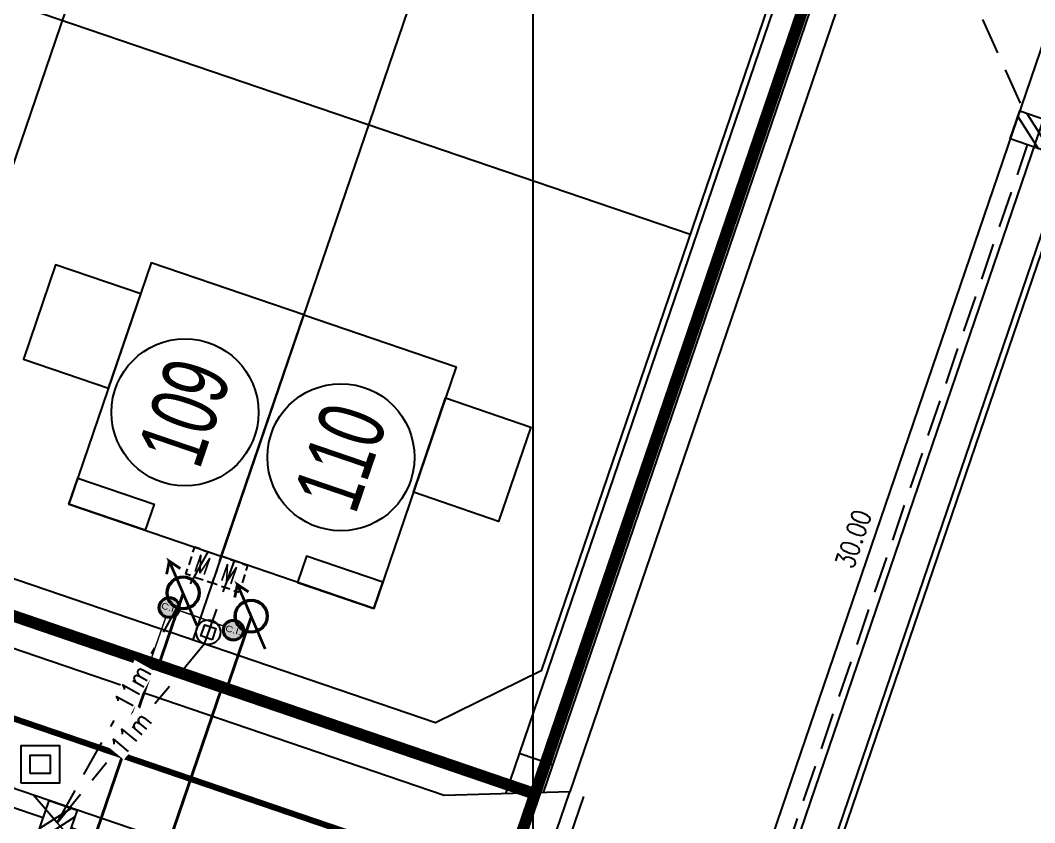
# Model space of a CAD drawing. Extents: x 0 to 336586, y 0 to 6284468.
# Drawn here: x 335382.56 to 335417.05, y 6277744.81 to 6277772.09 of the extents above; entities that cross this region are included whole.
import ezdxf
from ezdxf.enums import TextEntityAlignment as Align

# ---------------------------------------------------------------- set-up
doc = ezdxf.new("R2010")
doc.units = 0
doc.header["$LTSCALE"] = 5
doc.linetypes.add('DASHED', pattern=[0.75, 0.5, -0.25])
doc.linetypes.add('HIDDEN', pattern=[0.375, 0.25, -0.125])
for name, color, linetype in [('ACOM-P', 251, 'DASHED'), ('CALLES-URBANAS', 6, 'Continuous'), ('COTAS', 11, 'Continuous'), ('EQUIPOS', 240, 'Continuous'), ('EQUIPOS_P', 240, 'Continuous'), ('ESTRUCTURAS', 42, 'Continuous'), ('ESTRUCTURAS_E', 42, 'Continuous'), ('ESTRUCTURAS_P', 42, 'Continuous'), ('GRILLA', 254, 'Continuous'), ('LBT_A_P', 100, 'DASHED'), ('LINEA-EDIFICACION-URBANA', 21, 'Continuous'), ('MUROS', 8, 'Continuous'), ('PLANTA', 6, 'Continuous'), ('POSTES_E', 41, 'Continuous'), ('POSTES_P', 41, 'Continuous'), ('Prosan Agua Potable D. Arranque', 1, 'Continuous'), ('Prosan Agua Potable D. MAP', 5, 'Continuous'), ('Prosan Agua Potable P. Cañeria Proyectada', 1, 'Continuous'), ('Prosan Alcantarillado D. Union Domiciliaria', 4, 'Continuous'), ('Prosan Alcantarillado P. Colector Proyectado', 1, 'Continuous'), ('Prosan Pavimentación Solera Rebajada Proyectada', 8, 'HIDDEN'), ('Prosan Pavimentación Vereda Proyectada', 8, 'Continuous'), ('PUNTO-DE-INTERES', 254, 'Continuous'), ('servicios', 6, 'Continuous')]:
    doc.layers.add(name, color=color, linetype=linetype)
doc.styles.add('2mm', font='simplex.shx', dxfattribs={"width": 0.8, "height": 0.65})
doc.styles.add('ARIAL', font='arial.ttf', dxfattribs={"width": 0.82})
doc.styles.add('ROMANS', font='romans.shx', dxfattribs={"height": 1})
doc.styles.add('Swis-50', font='swissc.ttf', dxfattribs={"width": 0.85})
doc.dimstyles.new('ACOMETIDA 500', dxfattribs={"dimtxt": 0.65, "dimasz": 1.8, "dimexe": 1.25, "dimexo": 0.625, "dimtad": 0, "dimdec": 0, "dimtxsty": '2mm', "dimblk": 'NONE', "dimcen": 2.5, "dimse1": 1, "dimse2": 1, "dimclrd": 256, "dimclrt": 2, "dimadec": 0, "dimazin": 0, "dimtfac": 1, "dimtdec": 0, "dimtmove": 0, "dimatfit": 3, "dimldrblk": 'NONE', "dimfxl": 1, "dimtfill": 1, "dimlwd": -1, "dimarcsym": 2})
doc.dimstyles.new('GRILLA X 500', dxfattribs={"dimtxt": 0.5, "dimasz": 1.8, "dimexe": 1.25, "dimexo": 0.625, "dimtad": 0, "dimdec": 0, "dimtxsty": 'ROMANS', "dimblk": 'NONE', "dimcen": 2.5, "dimse1": 1, "dimse2": 1, "dimsd1": 1, "dimsd2": 1, "dimclrd": 256, "dimclrt": 256, "dimadec": 0, "dimazin": 0, "dimtfac": 1, "dimtdec": 0, "dimtmove": 0, "dimatfit": 3, "dimldrblk": 'NONE', "dimfxlon": 1, "dimtfill": 1, "dimlwd": -1, "dimarcsym": 2})
doc.dimstyles.new('VANO 500', dxfattribs={"dimtxt": 0.65, "dimasz": 1.8, "dimexe": 0, "dimexo": 8, "dimgap": 1.2, "dimtad": 0, "dimdec": 0, "dimzin": 0, "dimdsep": 46, "dimtxsty": '2mm', "dimblk": 'NONE', "dimcen": 0, "dimse1": 1, "dimse2": 1, "dimsd1": 1, "dimsd2": 1, "dimclrd": 7, "dimclrt": 2, "dimadec": 0, "dimazin": 0, "dimtfac": 1, "dimtdec": 0, "dimtofl": 0, "dimtmove": 0, "dimatfit": 3, "dimldrblk": 'NONE', "dimfxl": 1, "dimtfill": 1, "dimtolj": 1, "dimtzin": 0, "dimlwd": 25, "dimarcsym": 0})

# ---------------------------------------------------------------- blocks, each defined once
blk = doc.blocks.new('A$C461B3DCE')
at = {"layer": 'Prosan Agua Potable D. MAP', "ltscale": 2}
h = blk.add_hatch(color=4, dxfattribs=at)
h.dxf.hatch_style = 1
edge = h.paths.add_edge_path()
edge.add_line((0.7710314885518511, 0.5448670548734738), (0.7504819952160025, 0.5306253450311521))
edge.add_arc((0.5218886427903211, 0.3768014163459124), 0.2755298927691394, 393.9372072948622, 430.8894317799293)
edge.add_arc((0.5219586611189867, 0.376749035538496), 0.2755564759331746, 70.90675392884668, 215.492820778389)
edge.add_line((0.2976038094080948, 0.2167606861423788), (0.2770543160722461, 0.2025189763000571))
edge.add_arc((0.5218886427903213, 0.3768014163459125), 0.3005298927691393, 70.88943177992928, 215.4447158899646, ccw=False)
edge.add_arc((0.5218886427903213, 0.3768014163459125), 0.3005298927691391, 394.0026343322039, 430.88943177992934, ccw=False)
h = blk.add_hatch(color=4, dxfattribs=at)
h.dxf.hatch_style = 1
edge = h.paths.add_edge_path()
edge.add_line((0.7622593604771488, 0.557190258923689), (0.7420747884321109, 0.5424359027211417))
edge.add_arc((0.521888642790321, 0.3768014163459126), 0.2755298927691394, 0, 36.95222448506712, ccw=False)
edge.add_arc((0.5218620722195667, 0.376884724929531), 0.2755564759331746, 215.3966110015403, 359.98267785108266, ccw=False)
edge.add_line((0.2972388881172841, 0.2172733325026044), (0.2770543160722462, 0.2025189763000571))
edge.add_arc((0.5218886427903211, 0.3768014163459128), 0.3005298927691393, 215.4447158899647, 360)
edge.add_arc((0.5218886427903211, 0.3768014163459128), 0.3005298927691391, 0, 36.88679744772544)
at = {"layer": 'Prosan Agua Potable D. MAP', "color": 4, "ltscale": 2, "const_width": 0.05}
blk.add_lwpolyline([(9.38084215e-08, 1.08246816e-07), (1.023286459401971, 0.7479937492063158), (0.9377070762315523, 0.5236589383472321), (1.023286459402515, 0.7479937492077511), (0.7832410503892931, 0.7426890532315298)], dxfattribs=at)
at = {"layer": 'Prosan Agua Potable D. MAP', "color": 4, "ltscale": 2}
for radius in [0.3005298927691391, 0.2755298927691391]:
    blk.add_circle((0.5218886427903211, 0.3768014163459128), radius, dxfattribs=at)
blk = doc.blocks.new('agua potable')
at = {"layer": 'Prosan Agua Potable D. Arranque', "color": 4, "const_width": 0.1}
for points, elevation in [([(335877.6914447253, 6282430.298041261), (335876.8564425509, 6282427.852037746)], -499.809), ([(335880.0086444964, 6282429.507009343), (335879.1736423219, 6282427.061005828)], -499.809), ([(335873.9388850616, 6282419.829529954), (335876.6962315795, 6282427.906729617)], -499.8090000075405), ([(335876.2560848328, 6282419.038498042), (335879.0134313538, 6282427.115697701)], -499.8090000075405)]:
    blk.add_lwpolyline(points, dxfattribs=dict(at, elevation=elevation))
at = {"layer": 'Prosan Agua Potable P. Cañeria Proyectada', "color": 4, "const_width": 0.4}
for points in [[(335902.3846082751, 6282460.769897918), (335889.6557240476, 6282423.482694933)], [(335803.8139580398, 6282452.786847938), (335889.6557240476, 6282423.482694933)], [(335889.6557240474, 6282423.482694933), (335874.9722331552, 6282380.469788568)]]:
    blk.add_lwpolyline(points, dxfattribs=at)
at = {"layer": 'Prosan Agua Potable D. MAP', "color": 4, "ltscale": 20}
for p, xscale, yscale, zscale, rotation in [((335878.1630553786, 6282429.200257083, -499.809), 1.885254132807255, 1.885254132807255, 1.885254132807255, 77.0827137440164), ((335880.4802551494, 6282428.409225168, -499.809), 1.885254132807254, 1.885254132807254, 1.885254132807254, 77.08271373004237)]:
    blk.add_blockref('A$C461B3DCE', p, dxfattribs=dict(at, xscale=xscale, yscale=yscale, zscale=zscale, rotation=rotation))
blk = doc.blocks.new('UD')
at = {"layer": 'Prosan Alcantarillado D. Union Domiciliaria', "true_color": 0x57ffab}
h = blk.add_hatch(color=101, dxfattribs=at)
edge = h.paths.add_edge_path()
edge.add_arc((6.984919e-10, 0), 0.3200000000000001, 0, 360)
at = {"layer": 'Prosan Alcantarillado D. Union Domiciliaria', "color": 7}
for radius in [0.36, 0.3200000000000001]:
    blk.add_circle((6.984919e-10, 0), radius, dxfattribs=at)
at = {"layer": 'Prosan Alcantarillado D. Union Domiciliaria', "color": 7, "ltscale": 10, "style": 'ARIAL', "oblique": 359.9999998988733, "width": 1.199999998176862}
blk.add_text('C.I.', height=0.2121039574924962, dxfattribs=at).set_placement((0, 0), align=Align.MIDDLE_CENTER)
blk = doc.blocks.new('ALCANTARILLADO')
at = {"layer": 'Prosan Alcantarillado D. Union Domiciliaria', "color": 5, "ltscale": 20, "const_width": 0.05}
for points in [[(93.23739258215937, -219.2580440510064), (94.74210865527857, -219.7869821367785)], [(92.77259730341757, -219.496381229721), (91.17580090706178, -224.038926489884)]]:
    blk.add_lwpolyline(points, dxfattribs=at)
at = {"layer": 'Prosan Alcantarillado P. Colector Proyectado', "color": 5, "const_width": 0.2072855569235698}
blk.add_lwpolyline([(100.6309743472957, -227.3755734938895), (14.04279268269602, -197.8166135421488)], dxfattribs=at)
at = {"layer": 'Prosan Alcantarillado D. Union Domiciliaria', "color": 5, "ltscale": 20, "rotation": 343.655956915462}
for p in [(92.8919404475455, -219.1567384571536), (95.0749663734241, -219.9241161571117)]:
    blk.add_blockref('UD', p, dxfattribs=at)
blk = doc.blocks.new('A$C12F70A7C')
at = {"layer": 'MUROS'}
for points in [[(0, -8.672000000951812), (-5.476999999998952, -8.672000000951812), (-5.476999999998952, 0), (0, 0)], [(-2.738500000006752, 0), (-5.476999999998952, 0), (-5.476999999998952, -0.9399999999441206), (-2.738500000006752, -0.9399999999441206)], [(0, -8.672000000951812), (5.4769999999844, -8.672000000951812), (5.4769999999844, 0), (0, 0)], [(2.7384999999922, 0), (5.4769999999844, 0), (5.4769999999844, -0.9399999999441206), (2.7384999999922, -0.9399999999441206)], [(-5.476999999998952, -7.557999999960883), (-8.53499999998894, -7.557999999960883), (-8.53499999998894, -4.169999999925493), (-5.476999999998952, -4.169999999925493)], [(5.4769999999844, -7.557999999960883), (8.534999999974389, -7.557999999960883), (8.534999999974389, -4.169999999925493), (5.4769999999844, -4.169999999925493)]]:
    blk.add_lwpolyline(points, close=True, dxfattribs=at)
blk = doc.blocks.new('PLANTA')
at = {"layer": 'CALLES-URBANAS', "flags": 128}
for points in [[(335962.5293233921, 6282563.12793443), (335953.2966711283, 6282566.279722506), (335948.6170237684, 6282564.178912999), (335886.1033410822, 6282381.055213066), (335888.5427818637, 6282376.524131468), (335897.7541638129, 6282373.379604525)], [(335946.4876784203, 6282564.905816286), (335883.9739957342, 6282381.782116353)]]:
    blk.add_lwpolyline(points, dxfattribs=at)
blk.add_lwpolyline([(335805.5102754739, 6282451.09827322), (335802.2093748242, 6282453.810109297), (335814.6474977359, 6282490.245574141), (335818.9176027682, 6282490.372865196), (335899.9746823509, 6282462.702080069), (335903.2755830006, 6282459.990243994), (335890.837460089, 6282423.554779149), (335886.5673550565, 6282423.427488094)], close=True, dxfattribs=at)
blk.add_lwpolyline([(335869.7327027355, 6282380.30374775, 0.4142135623773341), (335877.3493657625, 6282384.043593246), (335888.4144491321, 6282416.456961322), (335885.1135484824, 6282419.168797398), (335804.0564688998, 6282446.839582525), (335799.7863638674, 6282446.71229147), (335788.7212804979, 6282414.298923394, 0.4142135623730951), (335792.4611259939, 6282406.682260367), (335796.9383142946, 6282405.153864376)], format="xyb", dxfattribs=at)
at = {"layer": 'LINEA-EDIFICACION-URBANA', "ltscale": 0.2}
for p, q in [((335894.9271761966, 6282442.499414858), (335810.5577816282, 6282471.300938432)), ((335879.5552778263, 6282467.295244009), (335867.601757106, 6282432.27934273)), ((335889.9732971034, 6282463.738802372), (335878.0197763831, 6282428.722901092))]:
    blk.add_line(p, q, dxfattribs=at)
blk.add_lwpolyline([(335815.6207673331, 6282486.132134343), (335819.2112967173, 6282487.895114416), (335898.2271818277, 6282460.921140153), (335899.9901619015, 6282457.330610769), (335889.8641904916, 6282427.668218948), (335886.2736611073, 6282425.905238874), (335807.257775997, 6282452.879213137), (335805.4947959232, 6282456.469742522)], close=True, dxfattribs=at)
at = {"layer": 'Prosan Pavimentación Solera Rebajada Proyectada', "linetype": 'Continuous', "flags": 128}
for points in [[(335888.4144491321, 6282416.456961322), (335890.837460089, 6282423.554779149)], [(335888.8876369873, 6282416.295427258), (335891.3106479441, 6282423.393245085)]]:
    blk.add_lwpolyline(points, dxfattribs=at)
at = {"layer": 'Prosan Pavimentación Vereda Proyectada'}
for points in [[(335954.1043414473, 6282568.645661782), (335953.3612847538, 6282566.468997648), (335948.4277486263, 6282564.243526625), (335885.9140659402, 6282381.119826691), (335888.4781682382, 6282376.334856326), (335887.7351115447, 6282374.158192192)], [(335946.4876784204, 6282564.905816286), (335947.292097774, 6282564.631208377), (335884.7784150879, 6282381.507508445), (335883.9739957342, 6282381.782116353)], [(335901.5838714175, 6282461.380059982), (335888.6490312596, 6282423.489542482)], [(335902.5741416124, 6282460.566509159), (335889.9300627694, 6282423.5277298)], [(335890.253130897, 6282424.47410551), (335889.1174800447, 6282424.861787263)]]:
    blk.add_lwpolyline(points, dxfattribs=at)
at = {"layer": 'PUNTO-DE-INTERES', "color": 8}
for centre in [(335877.7543479088, 6282436.456582229), (335883.0563363314, 6282434.929651728)]:
    blk.add_circle(centre, 2.5, dxfattribs=at)
at = {"layer": 'PUNTO-DE-INTERES', "rotation": 161.1514259085047}
blk.add_blockref('A$C12F70A7C', (335878.9889807657, 6282431.562028224), dxfattribs=at)
blk.add_blockref('A$C12F70A7C', (335878.9889807657, 6282431.562028224), dxfattribs=at)
blk.add_blockref('A$C12F70A7C', (335878.9889807657, 6282431.562028224), dxfattribs=at)
at = {"layer": 'PUNTO-DE-INTERES', "color": 8, "char_height": 2.25, "attachment_point": 5, "rotation": 71.15142590850466, "line_spacing_factor": 0.6, "style": 'Swis-50'}
for s, insert in [('\\fArial Narrow|b0|i0|c00|p39;\\H1x;\\W0.8;109', (335877.7464553547, 6282436.459276542)), ('\\fArial Narrow|b0|i0|c00|p39;\\H1x;\\W0.8;110', (335883.0523900543, 6282434.930998885))]:
    blk.add_mtext(s, dxfattribs=dict(at, insert=insert))
blk = doc.blocks.new('EM-BT_P')
at = {"layer": 'EQUIPOS'}
for p, q in [((-1.59583581811421, 0.990598165203636), (-1.59583581811421, 1.595838092819461)), ((-0.990595890498426, 1.595417830392476), (-1.59583581811421, 1.595417830392476)), ((-0.4940528739877835, 1.595417830392476), (0.4940729303437621, 1.595417830392476)), ((0.9906159468543903, 1.595417830392476), (1.595855874470174, 1.595417830392476)), ((1.595855874470174, 0.990598165203636), (1.595855874470174, 1.595838092819461)), ((-1.59583581811421, 0.4940551486930361), (-1.59583581811421, -0.4940706556385237)), ((1.595855874470174, 0.4940551486930361), (1.595855874470174, -0.4940706556385237)), ((-1.59583581811421, -0.9906136721491804), (-1.59583581811421, -1.595853599764949)), ((1.595855874470174, -0.9906136721491804), (1.595855874470174, -1.595853599764949)), ((-0.990595890498426, -1.595433337337964), (-1.59583581811421, -1.595433337337964)), ((-0.4940528739877835, -1.595433337337964), (0.4940729303437621, -1.595433337337964)), ((0.9906159468543903, -1.595433337337964), (1.595855874470174, -1.595433337337964))]:
    blk.add_line(p, q, dxfattribs=at)
at = {"layer": 'EQUIPOS', "style": 'ROMANS', "width": 0.8}
blk.add_text('M', height=1.98, dxfattribs=at).set_placement((-0.9147899827143248, -0.9896123134684556))
blk = doc.blocks.new('PC-9_P')
at = {"layer": 'POSTES_E'}
for p, q in [((0.6083982158431285, 1.249984817137545), (-1.000003517699549, -0.7605173497908027)), ((0.9999964823004506, 0.728340590182853), (-0.5826881361359098, -1.250015182862455))]:
    blk.add_line(p, q, dxfattribs=at)
blk.add_lwpolyline([(-1.000003517699549, 1.249984817137545), (0.9999964823004506, 1.249984817137545), (0.9999964823004506, -1.250015182862455), (-1.000003517699549, -1.250015182862455)], close=True, dxfattribs=at)
blk = doc.blocks.new('*U127')
at = {"layer": 'ESTRUCTURAS_E', "ltscale": 3}
for p, q in [((0, 0), (1.277985193092521, -0.002834052118847897)), ((2.061180875280137, -0.004570862055749606), (3.686315604184898, -0.00817475085411724)), ((4.469514018495042, -0.009911566849757098), (5.725290182241783, -0.0126963683614656)), ((6.476516428193107, -0.01436228307282515), (7.500006936455655, -0.01663196934089773))]:
    blk.add_line(p, q, dxfattribs=at)
for centre, radius, start, end in [((6.271076066451347, -0.01992608251946087), 1.228864047043083, 46.25956569213735, 86.67112421729148), ((6.270372309252831, -0.0199245218718177), 1.229538347487761, 339.9592160563813, 20.34764614389914), ((6.271076066451348, -0.01992608251866506), 1.22886404704308, 273.0747586614306, 313.4863171865848)]:
    blk.add_arc(centre, radius, start, end, dxfattribs=at)
blk = doc.blocks.new('*D168')
at = {"layer": 'Defpoints', "color": 0, "linetype": 'HIDDEN', "ltscale": 0.25, "transparency": 16777216}
for p in [(335384.0195002344, 6277745.762844592), (335383.8131406347, 6277744.80782754), (335407.2153368926, 6277739.751092865)]:
    blk.add_point(p, dxfattribs=at)
at = {"layer": 'COTAS', "color": 2, "linetype": 'HIDDEN', "ltscale": 0.25, "transparency": 16777216, "insert": (335395.7205983633, 6277743.234477255), "char_height": 0.65, "attachment_point": 5, "rotation": 347.80701534893046, "style": '2mm', "bg_fill": 3, "box_fill_scale": 1.1, "bg_fill_color": 256, "bg_fill_true_color": 13158600, "bg_fill_transparency": 0}
blk.add_mtext('\\A1;24.00', dxfattribs=at)
blk = doc.blocks.new('_None')
blk = doc.blocks.new('*D169')
at = {"layer": 'Defpoints', "color": 0, "linetype": 'HIDDEN', "ltscale": 0.25, "transparency": 16777216}
for p in [(335360.9293160229, 6277753.775515052), (335360.5757292174, 6277752.739629063), (335383.8128581496, 6277744.807923961)]:
    blk.add_point(p, dxfattribs=at)
at = {"layer": 'COTAS', "color": 2, "linetype": 'HIDDEN', "ltscale": 0.25, "transparency": 16777216, "insert": (335372.5111689635, 6277749.822193524), "char_height": 0.65, "attachment_point": 5, "rotation": 341.1532989762777, "style": '2mm', "bg_fill": 3, "box_fill_scale": 1.1, "bg_fill_color": 256, "bg_fill_true_color": 13158600, "bg_fill_transparency": 0}
blk.add_mtext('\\A1;25.00', dxfattribs=at)
blk = doc.blocks.new('*D182')
at = {"layer": 'Defpoints', "color": 0, "linetype": 'HIDDEN', "ltscale": 0.25, "transparency": 16777216}
for p in [(335406.5994192464, 6277791.579483256), (335416.9720161776, 6277768.33168163), (335415.9186345441, 6277767.86168867)]:
    blk.add_point(p, dxfattribs=at)
at = {"layer": 'COTAS', "color": 2, "linetype": 'HIDDEN', "ltscale": 0.25, "transparency": 16777216, "insert": (335410.7323360778, 6277779.485589484), "char_height": 0.65, "attachment_point": 5, "rotation": 294.04525266227614, "style": '2mm', "bg_fill": 3, "box_fill_scale": 1.1, "bg_fill_color": 256, "bg_fill_true_color": 13158600, "bg_fill_transparency": 0}
blk.add_mtext('\\A1;25.00', dxfattribs=at)
blk = doc.blocks.new('*D192')
at = {"layer": 'Defpoints', "color": 0, "ltscale": 0.5, "transparency": 16777216}
for p in [(335426.7286822295, 6277796.912278627), (335415.7640657995, 6277768.744046115), (335416.9720095613, 6277768.331685745)]:
    blk.add_point(p, dxfattribs=at)
at = {"layer": 'COTAS', "color": 2, "ltscale": 0.5, "transparency": 16777216, "insert": (335420.6423991565, 6277783.034343573), "char_height": 0.65, "attachment_point": 5, "rotation": 71.15143898286952, "style": '2mm', "bg_fill": 3, "box_fill_scale": 1.1, "bg_fill_color": 256, "bg_fill_true_color": 13158600, "bg_fill_transparency": 0}
blk.add_mtext('\\A1;30.00', dxfattribs=at)
blk = doc.blocks.new('*D193')
at = {"layer": 'Defpoints', "color": 0, "ltscale": 0.5, "transparency": 16777216}
for p in [(335416.9720095613, 6277768.331685745), (335406.0073996335, 6277740.163452811), (335407.2153302457, 6277739.751096929)]:
    blk.add_point(p, dxfattribs=at)
at = {"layer": 'COTAS', "color": 2, "ltscale": 0.5, "transparency": 16777216, "insert": (335410.8857327157, 6277754.453749463), "char_height": 0.65, "attachment_point": 5, "rotation": 71.15143898286952, "style": '2mm', "bg_fill": 3, "box_fill_scale": 1.1, "bg_fill_color": 256, "bg_fill_true_color": 13158600, "bg_fill_transparency": 0}
blk.add_mtext('\\A1;30.00', dxfattribs=at)
blk = doc.blocks.new('*D308')
at = {"layer": 'ACOM-P', "ltscale": 0.5, "transparency": 16777216}
for p, q in [((335383.8129739771, 6277744.808020785), (335382.6374199572, 6277746.171132207)), ((335383.8129739771, 6277744.808020785), (335384.1144696544, 6277744.458422048)), ((335385.911531277, 6277742.374642672), (335385.6100356015, 6277742.724241408)), ((335385.911531277, 6277742.374642672), (335387.0870852969, 6277741.011531251))]:
    blk.add_line(p, q, dxfattribs=at)
at = {"layer": 'Defpoints', "color": 0, "ltscale": 0.5, "transparency": 16777216}
for p in [(335383.812854032, 6277744.807917344), (335383.8129739771, 6277744.808020785), (335385.911411332, 6277742.37453923)]:
    blk.add_point(p, dxfattribs=at)
at = {"layer": 'ACOM-P', "color": 2, "ltscale": 0.5, "transparency": 16777216, "insert": (335384.8622526275, 6277743.591331728), "char_height": 0.65, "attachment_point": 5, "rotation": 310.77464637788904, "style": '2mm', "bg_fill": 3, "box_fill_scale": 1.1, "bg_fill_color": 256, "bg_fill_true_color": 13158600, "bg_fill_transparency": 0}
blk.add_mtext('6m', dxfattribs=at)
blk = doc.blocks.new('*D315')
at = {"layer": 'ACOM-P', "ltscale": 0.5, "transparency": 16777216}
for p, q in [((335388.9414013745, 6277754.019874705), (335387.0063925153, 6277750.544181487)), ((335383.812934746, 6277744.808042628), (335385.7479436048, 6277748.283735844))]:
    blk.add_line(p, q, dxfattribs=at)
at = {"layer": 'Defpoints', "color": 0, "ltscale": 0.5, "transparency": 16777216}
for p in [(335388.9414013745, 6277754.019874705), (335388.941440606, 6277754.019852864), (335383.8129739775, 6277744.808020786)]:
    blk.add_point(p, dxfattribs=at)
at = {"layer": 'ACOM-P', "color": 2, "ltscale": 0.5, "transparency": 16777216, "insert": (335386.3771680603, 6277749.413958665), "char_height": 0.65, "attachment_point": 5, "rotation": 60.89417526883945, "style": '2mm', "bg_fill": 3, "box_fill_scale": 1.1, "bg_fill_color": 256, "bg_fill_true_color": 13158600, "bg_fill_transparency": 0}
blk.add_mtext('11m', dxfattribs=at)
blk = doc.blocks.new('PM-6_P')
at = {"layer": 'POSTES_E'}
blk.add_lwpolyline([(-0.6677519658405187, 0.6677414800509212), (0.6677199434739736, 0.6677414800509212), (0.6677199434739736, -0.66773042926323), (-0.6677519658405187, -0.66773042926323)], close=True, dxfattribs=at)
blk.add_circle((-1.601118327254625e-05, 5.52539384557349e-06), 1.386432699211355, dxfattribs=at)
blk = doc.blocks.new('*D316')
at = {"layer": 'ACOM-P', "ltscale": 0.5, "transparency": 16777216}
for p, q in [((335388.8190537551, 6277750.891910629), (335387.1380194649, 6277748.84900693)), ((335383.8131105504, 6277744.808358409), (335385.4941448402, 6277746.851262106))]:
    blk.add_line(p, q, dxfattribs=at)
at = {"layer": 'Defpoints', "color": 0, "ltscale": 0.5, "transparency": 16777216}
for p in [(335388.8190537547, 6277750.891910629), (335383.8131105499, 6277744.808358409), (335383.8131105504, 6277744.808358409)]:
    blk.add_point(p, dxfattribs=at)
at = {"layer": 'ACOM-P', "color": 2, "ltscale": 0.5, "transparency": 16777216, "insert": (335386.3160821521, 6277747.850134518), "char_height": 0.65, "attachment_point": 5, "rotation": 50.55022571017594, "style": '2mm', "bg_fill": 3, "box_fill_scale": 1.1, "bg_fill_color": 256, "bg_fill_true_color": 13158600, "bg_fill_transparency": 0}
blk.add_mtext('11m', dxfattribs=at)
blk = doc.blocks.new('CA 3Ø-P')
at = {"layer": 'ESTRUCTURAS'}
for points in [[(-1.307126184576191, -1.266878571361303), (1.346075665089302, -1.266878571361303), (1.346075665089302, 1.246819127351046), (-1.307126184576191, 1.246819127351046)], [(-0.676001158892177, -0.6099489843472838), (0.7149506394052878, -0.6099489843472838), (0.7149506394052878, 0.5898895403370261), (-0.676001158892177, 0.5898895403370261)]]:
    blk.add_lwpolyline(points, close=True, dxfattribs=at)
blk = doc.blocks.new('*U417')
at = {"layer": 'GRILLA', "lineweight": -3}
for points in [[(400, 150), (400, 250)], [(400, 50), (400, 150)]]:
    blk.add_lwpolyline(points, dxfattribs=at)
blk = doc.blocks.new('*D440')
at = {"layer": 'Defpoints', "color": 0, "ltscale": 0.5, "transparency": 16777216}
for p in [(335402.3497128253, 6277986.733224559), (335398.5975279866, 6277900), (0, 0)]:
    blk.add_point(p, dxfattribs=at)
at = {"layer": 'GRILLA', "ltscale": 0.5, "transparency": 16777216, "insert": (335402.3497128243, 6277991.143938844), "char_height": 1, "attachment_point": 5, "rotation": 90, "style": 'ROMANS', "bg_fill": 3, "box_fill_scale": 1.1, "bg_fill_color": 256, "bg_fill_true_color": 13158600, "bg_fill_transparency": 0}
blk.add_mtext('X-335399', dxfattribs=at)

msp = doc.modelspace()

# ---------------------------------------------------------------- linework, layer by layer
at = {"layer": 'LBT_A_P', "ltscale": 0.5}
for points in [[(335406.8775002856, 6277790.956240278), (335416.6939266463, 6277768.95494557)], [(335383.3396633485, 6277744.969443124), (335361.0554702068, 6277752.57587544)]]:
    msp.add_lwpolyline(points, dxfattribs=at)

# ---------------------------------------------------------------- block references
at = {"layer": 'EQUIPOS_P', "ltscale": 5, "xscale": 0.3, "yscale": 0.3, "zscale": 0.3, "rotation": 341.1514259146094}
for p in [(335388.7868091629, 6277753.566894429), (335389.6930117428, 6277753.25767359)]:
    msp.add_blockref('EM-BT_P', p, dxfattribs=at)
at = {"layer": 'ESTRUCTURAS_P', "ltscale": 5, "xscale": 0.375, "yscale": 0.375, "zscale": 0.375, "rotation": 338.7136572594423}
msp.add_blockref('*U127', (335384.2860418872, 6277744.646383281), dxfattribs=at)
at = {"layer": 'GRILLA', "lineweight": -3}
msp.add_blockref('*U417', (335000, 6277600), dxfattribs=at)
at = {"layer": 'PLANTA'}
msp.add_blockref('PLANTA', (-489.5943777723587, -4677.696606804617), dxfattribs=at)
at = {"layer": 'POSTES_P', "ltscale": 5}
for p, xscale, yscale, zscale, rotation in [((335416.9720095612, 6277768.331685746), 0.5, 0.5, 0.5, 71.15142704853638), ((335383.8128581492, 6277744.80792396), 0.4999999999999999, 0.4999999999999999, 0.4999999999999999, 341.1514259017074)]:
    msp.add_blockref('PC-9_P', p, dxfattribs=dict(at, xscale=xscale, yscale=yscale, zscale=zscale, rotation=rotation))
at = {"layer": 'servicios', "color": 1}
msp.add_blockref('ALCANTARILLADO', (335294.7307215866, 6277971.279013176), dxfattribs=at)
at = {"layer": 'servicios'}
msp.add_blockref('agua potable', (-489.5943777723587, -4677.696606804617), dxfattribs=at)

# ---------------------------------------------------------------- next in the draw order: dimensions: what is measured, and where the dimension line sits
at = {"layer": 'COTAS', "linetype": 'HIDDEN', "ltscale": 0.25}
dim = msp.add_aligned_dim(p1=(335407.2153368926, 6277739.751092863), p2=(335383.8131406346, 6277744.807827538), distance=-0.9770577560801573, dimstyle='VANO 500', override={"dimpost": '.00', "dimsah": 1}, dxfattribs=at)
dim.commit()
dim.dimension.update_dxf_attribs({"geometry": '*D168', "text_midpoint": (335395.7205983633, 6277743.234477255)})

# ---------------------------------------------------------------- next in the draw order: linework, layer by layer
at = {"layer": 'LBT_A_P', "ltscale": 0.5}
msp.add_lwpolyline([(335407.3768759626, 6277740.224295414), (335416.8104749384, 6277767.858496223)], dxfattribs=at)

# ---------------------------------------------------------------- next in the draw order: dimensions: what is measured, and where the dimension line sits
at = {"layer": 'COTAS', "linetype": 'HIDDEN', "ltscale": 0.25}
dim = msp.add_linear_dim(base=(335360.9293160229, 6277753.775515052), p1=(335383.8128581492, 6277744.80792396), p2=(335360.5757292176, 6277752.739629063), angle=161.15329897417703, dimstyle='VANO 500', override={"dimpost": '.00', "dimsah": 1}, dxfattribs=at)
dim.commit()
dim.dimension.update_dxf_attribs({"geometry": '*D169', "text_midpoint": (335372.5111689635, 6277749.822193524), "dimtype": 161})

# ---------------------------------------------------------------- next in the draw order: dimensions: what is measured, and where the dimension line sits
at = {"layer": 'ACOM-P', "ltscale": 0.5}
dim = msp.add_aligned_dim(p1=(335385.9114113316, 6277742.374539231), p2=(335383.8128540321, 6277744.807917344), distance=-0.0001583883380301796, text='6m', dimstyle='ACOMETIDA 500', override={"dimpost": 'm', "dimsah": 1}, dxfattribs=at)
dim.commit()
dim.dimension.update_dxf_attribs({"geometry": '*D308', "text_midpoint": (335384.8622526275, 6277743.591331728)})
at = {"layer": 'COTAS', "linetype": 'HIDDEN', "ltscale": 0.25}
dim = msp.add_aligned_dim(p1=(335406.599419246, 6277791.579483256), p2=(335416.9720161773, 6277768.331681629), distance=-1.1534757243183567, dimstyle='VANO 500', override={"dimpost": '.00', "dimsah": 1}, dxfattribs=at)
dim.commit()
dim.dimension.update_dxf_attribs({"geometry": '*D182', "text_midpoint": (335410.7323360778, 6277779.485589484)})

# ---------------------------------------------------------------- next in the draw order: dimensions: what is measured, and where the dimension line sits
at = {"layer": 'ACOM-P', "ltscale": 0.5}
dim = msp.add_aligned_dim(p1=(335383.8129739771, 6277744.808020785), p2=(335388.9414406053, 6277754.019852862), distance=4.490192343873291e-05, dimstyle='ACOMETIDA 500', override={"dimpost": 'm', "dimsah": 1}, dxfattribs=at)
dim.commit()
dim.dimension.update_dxf_attribs({"geometry": '*D315', "text_midpoint": (335386.3771680603, 6277749.413958665)})
at = {"layer": 'COTAS', "ltscale": 0.5}
dim = msp.add_linear_dim(base=(335415.7640657995, 6277768.744046115), p1=(335426.7286822298, 6277796.912278629), p2=(335416.9720095612, 6277768.331685746), angle=71.15143898286954, dimstyle='VANO 500', override={"dimpost": '.00', "dimsah": 1, "dimtmove": 1}, dxfattribs=at)
dim.commit()
dim.dimension.update_dxf_attribs({"geometry": '*D192', "text_midpoint": (335420.6423991565, 6277783.034343573)})

# ---------------------------------------------------------------- next in the draw order: block references
at = {"layer": 'POSTES_P', "ltscale": 5, "xscale": 0.3, "yscale": 0.3, "zscale": 0.3, "rotation": 161.1514259169997}
msp.add_blockref('PM-6_P', (335388.9533941345, 6277751.285549612), dxfattribs=at)

# ---------------------------------------------------------------- next in the draw order: dimensions: what is measured, and where the dimension line sits
at = {"layer": 'COTAS', "ltscale": 0.5}
dim = msp.add_linear_dim(base=(335406.0073996335, 6277740.163452811), p1=(335416.9720095612, 6277768.331685746), p2=(335407.2153302461, 6277739.751096931), angle=71.15143898286954, dimstyle='VANO 500', override={"dimpost": '.00', "dimsah": 1, "dimtmove": 1}, dxfattribs=at)
dim.commit()
dim.dimension.update_dxf_attribs({"geometry": '*D193', "text_midpoint": (335410.8857327157, 6277754.453749463)})

# ---------------------------------------------------------------- next in the draw order: dimensions: what is measured, and where the dimension line sits
at = {"layer": 'ACOM-P', "ltscale": 0.5}
dim = msp.add_aligned_dim(p1=(335388.8190537547, 6277750.891910629), p2=(335383.8131105502, 6277744.808358409), distance=1.3484081112846558e-10, text='11m', dimstyle='ACOMETIDA 500', override={"dimpost": 'm', "dimsah": 1}, dxfattribs=at)
dim.commit()
dim.dimension.update_dxf_attribs({"geometry": '*D316', "text_midpoint": (335386.3160821521, 6277747.850134518)})

# ---------------------------------------------------------------- next in the draw order: linework, layer by layer
msp.add_lwpolyline([(335388.818995206, 6277750.891930616), (335389.8476431853, 6277753.710632022)], dxfattribs=at)

# ---------------------------------------------------------------- next in the draw order: block references
at = {"layer": 'ESTRUCTURAS_P', "xscale": 0.5, "yscale": 0.5, "zscale": 0.5}
msp.add_blockref('CA 3Ø-P', (335383.2268164431, 6277746.798053113), dxfattribs=at)

# ---------------------------------------------------------------- next in the draw order: dimensions: what is measured, and where the dimension line sits
at = {"layer": 'GRILLA', "ltscale": 0.5}
dim = msp.add_ordinate_dim(feature_location=(335398.5975279866, 6277900), offset=(3.7521848386968486, 86.733224558644), dtype=1, origin=(0, 0), dimstyle='GRILLA X 500', override={"dimpost": 'X-<>', "dimsah": 1}, dxfattribs=at)
dim.commit()
dim.dimension.update_dxf_attribs({"geometry": '*D440', "text_midpoint": (335402.3497128243, 6277991.143938844)})

doc.saveas('drawing.dxf')
